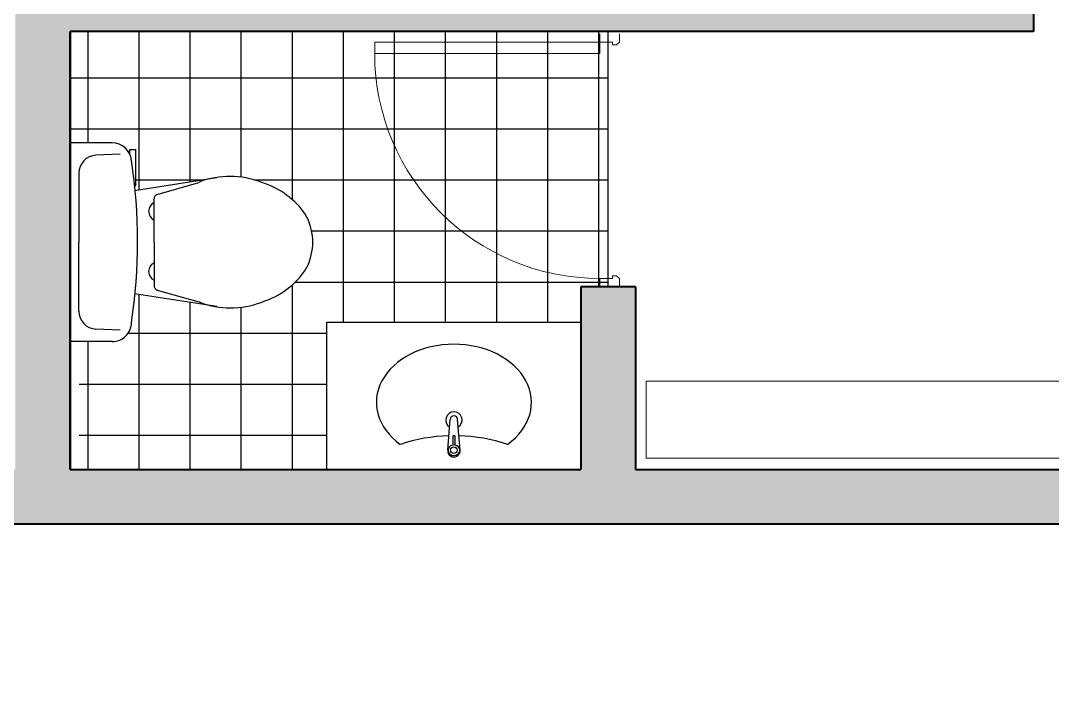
# Model space of a CAD drawing. Header units: millimetres. Extents: x 402.6 to 431.2, y 170 to 191.3.
# Drawn here: x 412.84 to 415.668, y 179.157 to 181.037 of the extents above; entities that cross this region are included whole.
import ezdxf

# ---------------------------------------------------------------- set-up
doc = ezdxf.new("R2010")
doc.units = ezdxf.units.MM
for name, color, linetype, lineweight in [('ARREDI attrezzature - furniture', 175, 'Continuous', 9), ('MURATURA sezioni - section wall', 7, 'Continuous', 40), ('PORTE finestre - doors windows', 252, 'Continuous', 5)]:
    doc.layers.add(name, color=color, linetype=linetype, lineweight=lineweight)
doc.layers.add('MURATURE tratteggi - hatch wall', color=253, linetype='Continuous', true_color=0xa8a8a8)
doc.layers.add('PAVIMENTI - flooring', color=250, linetype='Continuous')
doc.layers.add('SANITARI', color=175, linetype='Continuous')

msp = doc.modelspace()

# ---------------------------------------------------------------- hatches: boundary and pattern name
at = {"layer": 'MURATURE tratteggi - hatch wall'}
h = msp.add_hatch(color=256, dxfattribs=at)
h.dxf.hatch_style = 1
h.paths.add_polyline_path([(413.0307, 188.3044), (412.7807, 188.3044), (412.7808, 188.0544), (412.8261, 188.0544), (412.8261, 179.8069), (409.8212, 179.8069), (409.8212, 180.5001), (409.6315, 180.5001), (409.6315, 180.3501), (409.6712, 180.3501), (409.6712, 179.6569), (416.6745, 179.6569), (416.6745, 180.0388), (416.7256, 180.0388), (416.7256, 180.1888), (416.5245, 180.1888), (416.5245, 179.8069), (414.5261, 179.8069), (414.5261, 180.3069), (414.3761, 180.3069), (414.3761, 179.8069), (412.9761, 179.8069), (412.9761, 181.0069), (415.6169, 181.0069), (415.6169, 181.1569), (412.9761, 181.1569), (412.9761, 188.0544), (413.0308, 188.0544)])
h.paths.add_polyline_path([(408.0307, 188.3044), (407.7807, 188.3044), (407.7808, 188.0544), (407.8212, 188.0544), (407.8212, 188.0045), (407.9712, 188.0045), (407.9712, 188.0544), (408.0308, 188.0544)])
h.paths.add_polyline_path([(407.9712, 187.0995), (407.8212, 187.0995), (407.8212, 185.0826), (407.7713, 185.0826), (407.7713, 184.9826), (407.8212, 184.9826), (407.8212, 179.6569), (408.0712, 179.6569), (408.0712, 180.3501), (408.1015, 180.3501), (408.1015, 180.5001), (407.9712, 180.5001)])
h.paths.add_polyline_path([(403.0308, 188.0444), (403.5157, 188.0444), (403.5157, 188.3045), (402.7808, 188.3045), (402.7808, 179.6568), (403.0308, 179.6568), (403.0308, 184.9825), (406.8663, 184.9826), (406.8663, 185.0826), (403.0308, 185.0826)])
h.paths.add_polyline_path([(419.4809, 188.3444), (416.9987, 188.3444), (416.9987, 188.0444), (417.8309, 188.0444), (417.8309, 180.1888), (417.7006, 180.1888), (417.7006, 180.0388), (417.8309, 180.0388), (417.8309, 179.6569), (421.3309, 179.6569), (421.3309, 179.8069), (419.6809, 179.8069), (419.6809, 180.3069), (419.5309, 180.3069), (419.5309, 179.8069), (418.1309, 179.8069), (418.1309, 181.0069), (419.6809, 181.0069), (419.6809, 181.1569), (418.1309, 181.1569), (418.1309, 183.1569), (421.3309, 183.1569), (421.3309, 183.3069), (418.1309, 183.3069), (418.1309, 188.0444), (419.4809, 188.0444)])
h.paths.add_polyline_path([(423.6434, 188.3444), (420.9809, 188.3444), (420.9809, 188.0444), (422.3309, 188.0444), (422.3309, 179.9569), (422.4809, 179.9569), (422.4809, 188.0444), (423.6434, 188.0444)])
h.paths.add_polyline_path([(427.8184, 188.3444), (425.1434, 188.3444), (425.1434, 188.0444), (426.3059, 188.0444), (426.3059, 183.3069), (423.4809, 183.3069), (423.4809, 183.1569), (426.3059, 183.1569), (426.3059, 181.1569), (424.7559, 181.1569), (424.7559, 181.0069), (426.3059, 181.0069), (426.3059, 179.8069), (424.9059, 179.8069), (424.9059, 180.3069), (424.7559, 180.3069), (424.7559, 179.8069), (423.5309, 179.8069), (423.5309, 179.6569), (428.6549, 179.6569), (428.6549, 179.8069), (428.0059, 179.8069), (428.0059, 180.3069), (427.8559, 180.3069), (427.8559, 179.8069), (426.4559, 179.8069), (426.4559, 181.0069), (428.0059, 181.0069), (428.0059, 181.1569), (426.4559, 181.1569), (426.4559, 183.1569), (429.6809, 183.1569), (429.6809, 183.3069), (426.4559, 183.3069), (426.4559, 188.0444), (427.8184, 188.0444)])
h.paths.add_polyline_path([(430.9809, 188.3444), (429.3184, 188.3444), (429.3184, 188.0444), (430.6809, 188.0444), (430.6809, 179.8069), (429.6549, 179.8069), (429.6549, 179.6569), (430.9809, 179.6569)])
h.paths.add_polyline_path([(430.9809, 176.9651), (427.3553, 176.9651), (427.3553, 176.8151), (430.6809, 176.8151), (430.6809, 174.1151), (427.7309, 174.1151), (427.7309, 175.9651), (427.5809, 175.9651), (427.5809, 174.1151), (426.4309, 174.1151), (426.4309, 175.8151), (426.8869, 175.8151), (426.8869, 175.9651), (426.4309, 175.9651), (426.4309, 176.8151), (426.5053, 176.8151), (426.5053, 176.9651), (421.8309, 176.9651), (421.8309, 176.8151), (426.2809, 176.8151), (426.2809, 174.1151), (420.1309, 174.1151), (420.1309, 174.5151), (419.9809, 174.5151), (419.9809, 174.1151), (418.1309, 174.1151), (418.1309, 175.6151), (419.9809, 175.6151), (419.9809, 175.4151), (420.1309, 175.4151), (420.1309, 176.9651), (417.8309, 176.9651), (417.8309, 175.9651), (415.9794, 175.9651), (415.9794, 175.8151), (417.8309, 175.8151), (417.8309, 174.1151), (413.5809, 174.1151), (413.5809, 176.8151), (416.6294, 176.8151), (416.6294, 176.9651), (410.3824, 176.9651), (410.3824, 176.8151), (413.4309, 176.8151), (413.4309, 174.1151), (409.1809, 174.1151), (409.1809, 175.8151), (411.0324, 175.8151), (411.0324, 175.9651), (409.1809, 175.9651), (409.1809, 176.9651), (408.5676, 176.9651), (408.5676, 176.8151), (409.0309, 176.8151), (409.0309, 174.1151), (402.9808, 174.1151), (402.9808, 176.8151), (404.0845, 176.8151), (404.0845, 176.9651), (402.7808, 176.9651), (402.7808, 173.8151), (430.9809, 173.8151)])
h.paths.add_polyline_path([(419.8309, 176.7651), (419.8309, 175.9151), (418.1309, 175.9151), (418.1309, 176.7651)], flags=16)
at = {"layer": 'PAVIMENTI - flooring'}
h = msp.add_hatch(dxfattribs=at)
h.set_pattern_fill('_USER', color=256, scale=0.14, style=0, double=1, pattern_type=0)
h.set_pattern_definition([(0, (-5.15485, 4e-05), (0, 0.14), []), (90, (-5.15485, 4e-05), (-0.14, 0), [])])
h.paths.add_polyline_path([(413.6253, 180.3617, -0.110468), (413.5781, 180.3073, -0.091357), (413.5099, 180.2684, -0.083251), (413.426, 180.2494, -0.069464), (413.3568, 180.2566), (413.154, 180.288, -0.013532), (413.1442, 180.2098, -0.414361), (413.0913, 180.1569), (413.0011, 180.1569), (413.0011, 179.8069), (413.68, 179.8069), (413.68, 180.21), (414.3761, 180.21), (414.3761, 180.3069), (414.4511, 180.3069), (414.4511, 181.0069), (412.9761, 181.0069), (412.9761, 180.7019), (413.0913, 180.7019, -0.294145), (413.1394, 180.6709), (413.1394, 180.6832), (413.1558, 180.6832), (413.1558, 180.5872, 0.026908), (413.1532, 180.5819, -0.001904), (413.1543, 180.5708), (413.3494, 180.6011, -0.077173), (413.426, 180.6094, -0.083251), (413.5099, 180.5904, -0.091357), (413.5781, 180.5515, -0.110468), (413.6253, 180.4971, -0.114706), (413.6411, 180.4294, -0.114706)])

# ---------------------------------------------------------------- linework, layer by layer
at = {"layer": 'ARREDI attrezzature - furniture', "linetype": 'Continuous', "flags": 128}
msp.add_lwpolyline([(414.5554, 180.0482), (416.4864, 180.0482), (416.4864, 179.8373), (414.5554, 179.8373)], close=True, dxfattribs=at)
at = {"layer": 'MURATURA sezioni - section wall'}
for p, q in [((415.6169, 181.1569), (415.6169, 181.0069)), ((412.9761, 179.8069), (412.9761, 181.0069)), ((415.6169, 181.0069), (412.9761, 181.0069)), ((412.9761, 181.0069), (412.9761, 179.8069)), ((414.3761, 180.3069), (414.3761, 179.8069)), ((414.5261, 180.3069), (414.3761, 180.3069)), ((414.5261, 180.3069), (414.5261, 179.8069)), ((412.9761, 179.8069), (414.3761, 179.8069)), ((414.5261, 179.8069), (416.5245, 179.8069)), ((416.6745, 179.6569), (409.6712, 179.6569))]:
    msp.add_line(p, q, dxfattribs=at)
at = {"layer": 'PAVIMENTI - flooring'}
msp.add_line((414.4511, 180.3069), (414.4511, 181.0069), dxfattribs=at)
at = {"layer": 'PORTE finestre - doors windows', "color": 2}
for p, q in [((414.4277, 181.0009), (414.4277, 180.9778)), ((414.4817, 181.0009), (414.4817, 180.9778)), ((413.8108, 180.9469), (413.8108, 180.9778)), ((414.4277, 180.9778), (413.8108, 180.9778)), ((414.4277, 180.9469), (414.4277, 180.9778)), ((414.4277, 180.9778), (414.4624, 180.9778)), ((414.4624, 180.9778), (414.4624, 180.9701)), ((414.4624, 180.9701), (414.474, 180.9701)), ((414.4817, 180.9778), (414.474, 180.9701)), ((414.4277, 180.9469), (413.8108, 180.9469)), ((414.4624, 180.3377), (414.474, 180.3377)), ((414.4624, 180.33), (414.4624, 180.3377)), ((414.4817, 180.33), (414.474, 180.3377)), ((414.4277, 180.33), (414.4624, 180.33)), ((414.4277, 180.3069), (414.4277, 180.33)), ((414.4817, 180.3069), (414.4817, 180.33))]:
    msp.add_line(p, q, dxfattribs=at)
at = {"layer": 'PORTE finestre - doors windows', "color": 251}
msp.add_arc((414.4277, 180.9469), 0.6169, 180, 270, dxfattribs=at)
at = {"layer": 'SANITARI'}
for p, q in [((413.0913, 180.7019), (412.9761, 180.7019)), ((412.9761, 180.7019), (412.9761, 180.1569)), ((413.1132, 180.6709), (413.0469, 180.6677)), ((412.9998, 180.6183), (412.9998, 180.4294)), ((412.9998, 180.2405), (412.9998, 180.4294)), ((413.68, 180.21), (414.3761, 180.21)), ((413.68, 179.8069), (413.68, 180.21)), ((414.3761, 179.8069), (414.3761, 180.21)), ((413.1132, 180.1879), (413.0469, 180.191)), ((413.0913, 180.1569), (412.9761, 180.1569)), ((414.0111, 179.86), (414.0178, 179.9433)), ((414.045, 179.8593), (414.0382, 179.9433))]:
    msp.add_line(p, q, dxfattribs=at)
at = {"layer": 'SANITARI', "linetype": 'Continuous'}
for p, q in [((413.1394, 180.6832), (413.1558, 180.6832)), ((413.1394, 180.6709), (413.1394, 180.6832)), ((413.1558, 180.5872), (413.1558, 180.6832)), ((413.378, 180.6055), (413.1524, 180.5705)), ((413.2143, 180.5605), (413.3287, 180.5932)), ((413.2061, 180.4294), (413.2061, 180.5481)), ((413.1611, 180.402), (413.1611, 180.4294)), ((413.2061, 180.4294), (413.2061, 180.3107)), ((413.378, 180.2533), (413.1521, 180.2883)), ((413.2143, 180.2983), (413.3287, 180.2664))]:
    msp.add_line(p, q, dxfattribs=at)
at = {"layer": 'SANITARI'}
msp.add_lwpolyline([(414.0255, 179.8744), (414.0255, 179.8996), (414.0306, 179.8996), (414.0306, 179.8744)], dxfattribs=at)
for radius in [0.0153, 0.00893]:
    msp.add_circle((414.028, 179.8593), radius, dxfattribs=at)
at = {"layer": 'SANITARI', "linetype": 'Continuous'}
for centre, radius, start, end in [((413.0913, 180.649), 0.0529, 4.9414, 90), ((411.7045, 180.431), 1.4566, 351.2634, 8.7874), ((413.4083, 180.4258), 0.1854, 110.8907, 115.426), ((413.4145, 180.3585), 0.2512, 87.3705, 106.7395), ((413.4113, 180.3498), 0.26, 67.7163, 86.7523), ((413.2038, 180.5607), 0.0548, 151.1139, 162.3217), ((413.4386, 180.386), 0.2165, 49.8777, 70.7571), ((413.2197, 180.5481), 0.0136, 113.4398, 180), ((413.4801, 180.4187), 0.165, 28.3592, 53.5744), ((413.4875, 180.4294), 0.1536, 0, 26.1744), ((413.4875, 180.4294), 0.1536, 333.8256, 0), ((413.4801, 180.44), 0.165, 306.4256, 331.6408), ((413.2197, 180.3107), 0.0136, 180, 246.5602), ((413.4386, 180.4728), 0.2165, 289.2429, 310.1223), ((413.4083, 180.4339), 0.1854, 244.574, 249.1093), ((413.4171, 180.5011), 0.2519, 252.6858, 272.0293), ((413.4113, 180.509), 0.26, 273.2477, 292.2837), ((413.0913, 180.2098), 0.0529, 270, 0.0288)]:
    msp.add_arc(centre, radius, start, end, dxfattribs=at)
at = {"layer": 'SANITARI'}
for centre, radius, start, end in [((413.0493, 180.6183), 0.0495, 92.7262, 180), ((413.2184, 180.5142), 0.0271, 117.1269, 242.8731), ((413.2184, 180.3492), 0.0271, 117.1269, 242.8731), ((413.0493, 180.2405), 0.0495, 180, 267.2738), ((414.028, 179.9422), 0.0223, 302.0352, 237.9994), ((414.028, 179.9433), 0.0102, 0.005, 180.005), ((414.0281, 179.4355), 0.4636, 91.7096, 108.476), ((414.0281, 179.4355), 0.4636, 71.5335, 88.3001), ((414.028, 179.8579), 0.0171, 172.9753, 4.6327), ((414.0468, 180.0531), 0.2192, 305.7818, 306.8749)]:
    msp.add_arc(centre, radius, start, end, dxfattribs=at)
msp.add_ellipse((414.028, 179.9904), major_axis=(-0.2125, 0), ratio=0.749975, start_param=2.333981, end_param=7.090848, dxfattribs=at)

doc.saveas('drawing.dxf')
